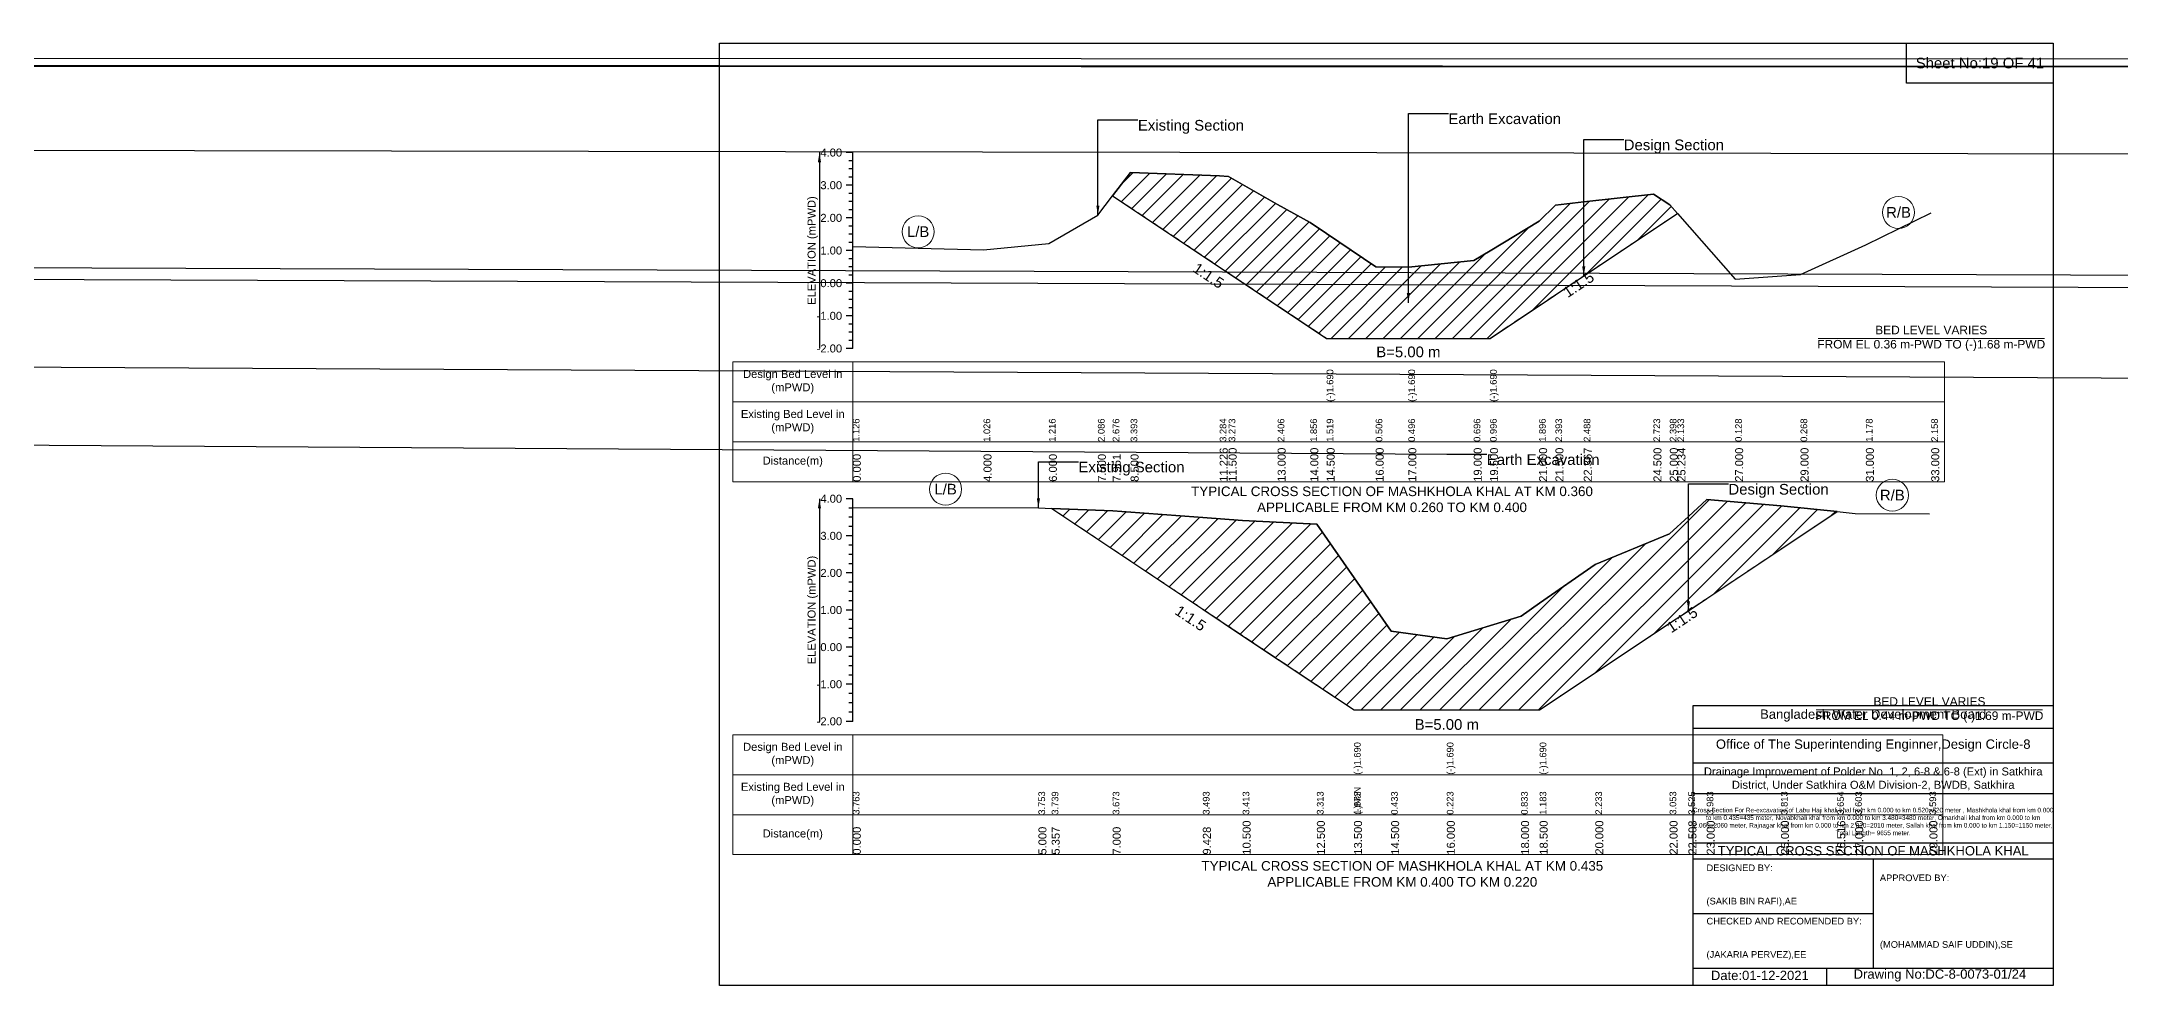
# Model space of a CAD drawing. Header units: inches. Extents: x 0 to 506000, y -4242 to 7.
# Drawn here: x 276951 to 286302, y -4242 to 7 of the extents above; entities that cross this region are included whole.
import ezdxf

# ---------------------------------------------------------------- set-up
doc = ezdxf.new("R2010")
doc.units = ezdxf.units.IN
doc.header["$LTSCALE"] = 7
doc.header["$MEASUREMENT"] = 0
doc.linetypes.add('DASHED', pattern=[0.75, 0.5, -0.25])
for name, color, linetype, lineweight in [('Cross section Data Border', 7, 'Continuous', 9), ('Cross Section Labels', 7, 'Continuous', 9), ('Design_Bed_Level for Xsection', 7, 'DASHED', 25), ('Existing_Bed_Level for Xsection', 7, 'Continuous', 25), ('Long Section Labels', 7, 'Continuous', 9)]:
    doc.layers.add(name, color=color, linetype=linetype, lineweight=lineweight)
doc.styles.get("Standard").update_dxf_attribs({"font": 'arial.ttf'})
doc.dimstyles.get("Standard").update_dxf_attribs({"dimtxt": 0.18, "dimasz": 0.18, "dimexe": 0.18, "dimexo": 0.0625, "dimgap": 0.09, "dimtad": 0, "dimtih": 1, "dimtoh": 1, "dimdec": 4, "dimzin": 0, "dimdsep": 46, "dimtxsty": 'Standard', "dimcen": 0.09, "dimadec": 0, "dimazin": 0, "dimtfac": 1, "dimtdec": 4, "dimtofl": 0, "dimtmove": 0, "dimatfit": 3, "dimfxl": 1, "dimtolj": 1, "dimtzin": 0, "dimarcsym": 0})

msp = doc.modelspace()

# ---------------------------------------------------------------- hatches: boundary and pattern name
at = {"layer": 'Existing_Bed_Level for Xsection'}
h = msp.add_hatch(dxfattribs=at)
h.set_pattern_fill('ANSI31', color=256, scale=441, style=0)
h.paths.add_polyline_path([(281768.8, -687.5), (281849.5, -741.2), (282250.2, -1008.4), (282290.5, -1035.2), (282511, -1182.2), (282658, -1280.2), (282731.5, -1329.2), (282952, -1329.2), (283099, -1329.2), (283393, -1329.2), (283466.5, -1329.2), (283687, -1182.2), (283760.5, -1133.2), (283887.9, -1048.3), (284201.5, -839.2), (284275, -790.2), (284309.4, -767.3), (284275, -728.3), (284201.5, -680.5), (283887.9, -715), (283760.5, -729), (283687, -802.1), (283466.5, -934.4), (283393, -978.5), (283099, -1007.9), (282952, -1006.4), (282731.5, -857.6), (282658, -808), (282511, -727.1), (282290.5, -599.7), (282250.2, -598.1), (281849.5, -582)])
h = msp.add_hatch(dxfattribs=at)
h.set_pattern_fill('ANSI31', color=256, scale=501, style=0)
h.paths.add_polyline_path([(281494.6, -2094.9), (281769, -2277.8), (282174.6, -2548.2), (282353.5, -2667.5), (282687.5, -2890.1), (282854.5, -3001.5), (283021.5, -3001.5), (283272, -3001.5), (283606, -3001.5), (283689.5, -3001.5), (283940, -2834.5), (284274, -2611.8), (284358.8, -2555.3), (284441, -2500.5), (284775, -2277.8), (285028.1, -2109), (284775, -2082.5), (284441, -2054.1), (284358.8, -2130.5), (284274, -2209.4), (283940, -2346.3), (283689.5, -2521.7), (283606, -2580.1), (283272, -2682), (283021.5, -2646.9), (282854.5, -2406.4), (282687.5, -2166), (282353.5, -2149.3), (282174.6, -2136), (281769, -2105.8)])

# ---------------------------------------------------------------- linework, layer by layer
for points in [[(280000, 0), (286000, 0), (286000, -4242), (280000, -4242)], [(285340, 0), (286000, 0), (286000, -180), (285340, -180)]]:
    msp.add_lwpolyline(points, close=True)
for points in [[(284380, -4242), (284380, -2982), (286000, -2982)], [(284380, -3084), (286000, -3084)], [(284380, -3240), (286000, -3240)], [(284380, -3378), (286000, -3378)], [(284380, -3600), (286000, -3600)], [(284380, -3672), (286000, -3672)], [(285190, -3672), (285190, -4164)], [(284380, -3918), (285190, -3918)], [(284380, -4164), (286000, -4164)], [(284980, -4164), (284980, -4242)]]:
    msp.add_lwpolyline(points)
at = {"layer": 'Cross section Data Border'}
for points in [[(280060, -1434.8), (285511, -1434.8), (285511, -1974.8), (280060, -1974.8)], [(280060, -3113.2), (285503, -3113.2), (285503, -3653.2), (280060, -3653.2)]]:
    msp.add_lwpolyline(points, close=True, dxfattribs=at)
for points in [[(280600, -1434.8), (280600, -1974.8)], [(280060, -1614.8), (285511, -1614.8)], [(280060, -1794.8), (285511, -1794.8)], [(280600, -3113.2), (280600, -3653.2)], [(280060, -3293.2), (285503, -3293.2)], [(280060, -3473.2), (285503, -3473.2)]]:
    msp.add_lwpolyline(points, dxfattribs=at)
at = {"layer": 'Cross Section Labels'}
for points in [[(284942, -1329.2), (285960, -1329.2)], [(284934, -3001.5), (285952, -3001.5)]]:
    msp.add_lwpolyline(points, dxfattribs=at)
for centre in [(285304, -762.1), (280894, -849.1), (281017.5, -2008.2), (285276, -2034.9)]:
    msp.add_circle(centre, 72, dxfattribs=at)
at = {"layer": 'Design_Bed_Level for Xsection'}
for points in [[(281768.8, -687.5), (282250.2, -1008.4), (282731.5, -1329.2), (283099, -1329.2), (283466.5, -1329.2), (283887.9, -1048.3), (284309.4, -767.3)], [(281494.6, -2094.9), (282174.6, -2548.2), (282854.5, -3001.5), (283272, -3001.5), (283689.5, -3001.5), (284358.8, -2555.3), (285028.1, -2109)]]:
    msp.add_lwpolyline(points, dxfattribs=at)
at = {"layer": 'Existing_Bed_Level for Xsection'}
for points in [[(280600, -492.8), (280570, -492.8)], [(280600, -529.6), (280582, -529.6)], [(280600, -1374.8), (280600, -1227.8), (280600, -1080.8), (280600, -933.8), (280600, -786.8), (280600, -639.8), (280600, -492.8)], [(280600, -639.8), (280570, -639.8)], [(280600, -566.3), (280582, -566.3)], [(280600, -603.1), (280582, -603.1)], [(280600, -915.3), (281188, -930), (281482, -902.1), (281702.5, -774.2), (281768.8, -687.5), (281849.5, -582), (282250.2, -598.1), (282290.5, -599.7), (282511, -727.1), (282658, -808), (282731.5, -857.6), (282731.5, -857.6), (282952, -1006.4), (283099, -1007.9), (283099, -1007.9), (283393, -978.5), (283466.5, -934.4), (283466.5, -934.4), (283687, -802.1), (283760.5, -729), (283887.9, -715), (284201.5, -680.5), (284275, -728.3), (284309.4, -767.3), (284569, -1062), (284863, -1041.4), (285157, -907.7), (285451, -763.6)], [(280600, -676.6), (280582, -676.6)], [(280600, -713.3), (280582, -713.3)], [(280600, -786.8), (280570, -786.8)], [(280600, -750.1), (280582, -750.1)], [(280600, -823.6), (280582, -823.6)], [(280600, -933.8), (280570, -933.8)], [(280600, -860.3), (280582, -860.3)], [(280600, -897.1), (280582, -897.1)], [(280600, -970.6), (280582, -970.6)], [(280600, -1007.3), (280582, -1007.3)], [(280600, -1080.8), (280570, -1080.8)], [(280600, -1044.1), (280582, -1044.1)], [(280600, -1117.6), (280582, -1117.6)], [(280600, -1154.3), (280582, -1154.3)], [(280600, -1191.1), (280582, -1191.1)], [(280600, -1227.8), (280570, -1227.8)], [(280600, -1264.6), (280582, -1264.6)], [(280600, -1301.3), (280582, -1301.3)], [(280600, -1374.8), (280570, -1374.8)], [(280600, -1338.1), (280582, -1338.1)], [(280600, -2051.2), (280570, -2051.2)], [(280600, -3053.2), (280600, -2886.2), (280600, -2719.2), (280600, -2552.2), (280600, -2385.2), (280600, -2218.2), (280600, -2051.2)], [(280600, -2090.8), (281435, -2092.5), (281494.6, -2094.9), (281769, -2105.8), (282174.6, -2136), (282353.5, -2149.3), (282687.5, -2166), (282854.5, -2406.4), (282854.5, -2406.4), (283021.5, -2646.9), (283272, -2682), (283272, -2682), (283606, -2580.1), (283689.5, -2521.7), (283689.5, -2521.7), (283940, -2346.3), (284274, -2209.4), (284358.8, -2130.5), (284441, -2054.1), (284775, -2082.5), (285028.1, -2109), (285109, -2117.5), (285443, -2119.2)], [(280600, -2093), (280582, -2093)], [(280600, -2134.7), (280582, -2134.7)], [(280600, -2218.2), (280570, -2218.2)], [(280600, -2176.5), (280582, -2176.5)], [(280600, -2260), (280582, -2260)], [(280600, -2301.7), (280582, -2301.7)], [(280600, -2385.2), (280570, -2385.2)], [(280600, -2343.5), (280582, -2343.5)], [(280600, -2427), (280582, -2427)], [(280600, -2468.7), (280582, -2468.7)], [(280600, -2510.5), (280582, -2510.5)], [(280600, -2552.2), (280570, -2552.2)], [(280600, -2594), (280582, -2594)], [(280600, -2635.7), (280582, -2635.7)], [(280600, -2677.5), (280582, -2677.5)], [(280600, -2719.2), (280570, -2719.2)], [(280600, -2761), (280582, -2761)], [(280600, -2802.7), (280582, -2802.7)], [(280600, -2886.2), (280570, -2886.2)], [(280600, -2844.5), (280582, -2844.5)], [(280600, -2928), (280582, -2928)], [(280600, -2969.7), (280582, -2969.7)], [(280600, -3053.2), (280570, -3053.2)], [(280600, -3011.5), (280582, -3011.5)]]:
    msp.add_lwpolyline(points, dxfattribs=at)
for points in [[(281768.8, -687.5), (281849.5, -741.2), (282250.2, -1008.4), (282290.5, -1035.2), (282511, -1182.2), (282658, -1280.2), (282731.5, -1329.2), (282731.5, -1329.2), (282952, -1329.2), (283099, -1329.2), (283099, -1329.2), (283393, -1329.2), (283466.5, -1329.2), (283466.5, -1329.2), (283687, -1182.2), (283760.5, -1133.2), (283887.9, -1048.3), (284201.5, -839.2), (284275, -790.2), (284309.4, -767.3), (284309.4, -767.3), (284309.4, -767.3), (284275, -728.3), (284201.5, -680.5), (283887.9, -715), (283760.5, -729), (283687, -802.1), (283466.5, -934.4), (283466.5, -934.4), (283393, -978.5), (283099, -1007.9), (283099, -1007.9), (282952, -1006.4), (282731.5, -857.6), (282731.5, -857.6), (282658, -808), (282511, -727.1), (282290.5, -599.7), (282250.2, -598.1), (281849.5, -582)], [(281494.6, -2094.9), (281494.6, -2094.9), (281769, -2277.8), (282174.6, -2548.2), (282353.5, -2667.5), (282687.5, -2890.1), (282854.5, -3001.5), (282854.5, -3001.5), (283021.5, -3001.5), (283272, -3001.5), (283272, -3001.5), (283606, -3001.5), (283689.5, -3001.5), (283689.5, -3001.5), (283940, -2834.5), (284274, -2611.8), (284358.8, -2555.3), (284441, -2500.5), (284775, -2277.8), (285028.1, -2109), (284775, -2082.5), (284441, -2054.1), (284358.8, -2130.5), (284274, -2209.4), (283940, -2346.3), (283689.5, -2521.7), (283689.5, -2521.7), (283606, -2580.1), (283272, -2682), (283272, -2682), (283021.5, -2646.9), (282854.5, -2406.4), (282854.5, -2406.4), (282687.5, -2166), (282353.5, -2149.3), (282174.6, -2136), (281769, -2105.8), (281494.6, -2094.9)]]:
    msp.add_lwpolyline(points, close=True, dxfattribs=at)

# ---------------------------------------------------------------- texts
at = {"attachment_point": 5}
for s, insert, char_height in [('Sheet No:19 OF 41', (285670, -90), 48), ('Bangladesh Water Development Board', (285190, -3027), 42), ('Office of The Superintending Enginner,Design Circle-8', (285190, -3162), 42)]:
    msp.add_mtext(s, dxfattribs=dict(at, insert=insert, char_height=char_height))
for s, insert, char_height, width, attachment_point in [('Drainage Improvement of Polder No. 1, 2, 6-8 & 6-8 (Ext) in Satkhira District, Under Satkhira O&M Division-2, BWDB, Satkhira', (285190, -3312), 36, 1680, 5), ('Cross Section For Re-excavation of Labu Haji khali khal from km 0.000 to km 0.520=520 meter , Mashkhola khal from km 0.000 to km 0.435=435 meter, Novabkhali khal from km 0.000 to km 3.480=3480 meter, Omarkhali khal from km 0.000 to km 2.060=2060 meter, Rajnagar khal from km 0.000 to km 2.010=2010 meter, Sallah khal from km 0.000 to km 1.150=1150 meter, Total Length= 9655 meter. ', (285190, -3507), 20.5611, 1620, 5), ('TYPICAL CROSS SECTION OF MASHKHOLA KHAL', (285190, -3636), 42, 1680, 5), ('DESIGNED BY:^J^J^J(SAKIB BIN RAFI),AE', (284440, -3792), 30, 840, 4), ('APPROVED BY:^J^J^J^J^J^J(MOHAMMAD SAIF UDDIN),SE', (285220, -3912), 30, 840, 4), ('CHECKED AND RECOMENDED BY:^J^J^J(JAKARIA PERVEZ),EE', (284440, -4032), 30, 840, 4), ('Date:01-12-2021', (284680, -4197), 42, 840, 5), ('Drawing No:DC-8-0073-01/24', (285490, -4197), 42, 1320, 5)]:
    msp.add_mtext(s, dxfattribs=dict(insert=insert, char_height=char_height, width=width, attachment_point=attachment_point))
at = {"layer": 'Cross section Data Border', "char_height": 36, "width": 480, "attachment_point": 5}
for s, insert in [('Design Bed Level in (mPWD)', (280330, -1524.8)), ('Existing Bed Level in (mPWD)', (280330, -1704.8)), ('Distance(m)', (280330, -1884.8)), ('Design Bed Level in (mPWD)', (280330, -3203.2)), ('Existing Bed Level in (mPWD)', (280330, -3383.2)), ('Distance(m)', (280330, -3563.2))]:
    msp.add_mtext(s, dxfattribs=dict(at, insert=insert))
at = {"layer": 'Cross Section Labels'}
for s, insert, char_height, attachment_point in [('Existing Section', (281882.5, -345.8), 48, 1), ('Earth Excavation', (283279, -316.4), 48, 1), ('Design Section', (284067.9, -434), 48, 1), ('R/B', (285304, -762.1), 48, 5), ('L/B', (280894, -849.1), 48, 5), ('BED LEVEL VARIES ^JFROM EL 0.36 m-PWD TO (-)1.68 m-PWD', (285451, -1329.2), 38.4, 5), ('B=5.00 m', (283099, -1366), 48, 2), ('Earth Excavation', (283452, -1850.8), 48, 1), ('Existing Section', (281615, -1884.2), 48, 1), ('L/B', (281017.5, -2008.2), 48, 5), ('TYPICAL CROSS SECTION OF MASHKHOLA KHAL AT KM 0.360^JAPPLICABLE FROM KM 0.260 TO KM 0.400', (283025.5, -2053.9), 43.2, 5), ('Design Section', (284538.8, -1984.4), 48, 1), ('R/B', (285276, -2034.9), 48, 5), ('BED LEVEL VARIES ^JFROM EL 0.44 m-PWD TO (-)1.69 m-PWD', (285443, -3001.5), 38.4, 5), ('B=5.00 m', (283272, -3043.2), 48, 2), ('TYPICAL CROSS SECTION OF MASHKHOLA KHAL AT KM 0.435^JAPPLICABLE FROM KM 0.400 TO KM 0.220', (283071.9, -3740.1), 43.2, 5)]:
    msp.add_mtext(s, dxfattribs=dict(at, insert=insert, char_height=char_height, attachment_point=attachment_point))
at = {"layer": 'Cross Section Labels', "char_height": 48, "attachment_point": 2}
for insert, rotation in [((282213.4, -1026.7), 326.30993), ((283851.2, -1066.7), 33.69007), ((282132.8, -2569), 326.30993), ((284317.1, -2576.1), 33.69007)]:
    msp.add_mtext('1:1.5', dxfattribs=dict(at, insert=insert, rotation=rotation))
at = {"layer": 'Existing_Bed_Level for Xsection', "char_height": 36, "attachment_point": 6}
for s, insert in [('4.00', (280552, -492.8)), ('3.00', (280552, -639.8)), ('2.00', (280552, -786.8)), ('1.00', (280552, -933.8)), ('0.00', (280552, -1080.8)), ('-1.00', (280552, -1227.8)), ('-2.00', (280552, -1374.8)), ('4.00', (280552, -2051.2)), ('3.00', (280552, -2218.2)), ('2.00', (280552, -2385.2)), ('1.00', (280552, -2552.2)), ('0.00', (280552, -2719.2)), ('-1.00', (280552, -2886.2)), ('-2.00', (280552, -3053.2))]:
    msp.add_mtext(s, dxfattribs=dict(at, insert=insert))
at = {"layer": 'Existing_Bed_Level for Xsection', "char_height": 36, "attachment_point": 5, "rotation": 90}
for insert in [(280420, -933.8), (280420, -2552.2)]:
    msp.add_mtext('ELEVATION (mPWD)', dxfattribs=dict(at, insert=insert))
at = {"layer": 'Long Section Labels', "attachment_point": 1, "rotation": 90}
for s, insert, char_height in [('(-)1.690', (282731.5, -1614.8), 30), ('(-)1.690', (283099, -1614.8), 30), ('(-)1.690', (283466.5, -1614.8), 30), ('1.126', (280600, -1794.8), 30), ('1.026', (281188, -1794.8), 30), ('1.216', (281482, -1794.8), 30), ('2.086', (281702.5, -1794.8), 30), ('2.676', (281768.8, -1794.8), 30), ('3.393', (281849.5, -1794.8), 30), ('3.284', (282250.2, -1794.8), 30), ('3.273', (282290.5, -1794.8), 30), ('2.406', (282511, -1794.8), 30), ('1.856', (282658, -1794.8), 30), ('1.519', (282731.5, -1794.8), 30), ('1.519', (282731.5, -1794.8), 30), ('1.519', (282731.5, -1794.8), 30), ('0.506', (282952, -1794.8), 30), ('0.496', (283099, -1794.8), 30), ('0.496', (283099, -1794.8), 30), ('0.496', (283099, -1794.8), 30), ('0.696', (283393, -1794.8), 30), ('0.996', (283466.5, -1794.8), 30), ('0.996', (283466.5, -1794.8), 30), ('0.996', (283466.5, -1794.8), 30), ('1.896', (283687, -1794.8), 30), ('2.393', (283760.5, -1794.8), 30), ('2.488', (283887.9, -1794.8), 30), ('2.723', (284201.5, -1794.8), 30), ('2.398', (284275, -1794.8), 30), ('2.133', (284309.4, -1794.8), 30), ('0.128', (284569, -1794.8), 30), ('0.268', (284863, -1794.8), 30), ('1.178', (285157, -1794.8), 30), ('2.158', (285451, -1794.8), 30), ('0.000', (280600, -1974.8), 36), ('4.000', (281188, -1974.8), 36), ('6.000', (281482, -1974.8), 36), ('7.500', (281702.5, -1974.8), 36), ('7.951', (281768.8, -1974.8), 36), ('8.500', (281849.5, -1974.8), 36), ('11.226', (282250.2, -1974.8), 36), ('11.500', (282290.5, -1974.8), 36), ('13.000', (282511, -1974.8), 36), ('14.000', (282658, -1974.8), 36), ('14.500', (282731.5, -1974.8), 36), ('14.500', (282731.5, -1974.8), 36), ('14.500', (282731.5, -1974.8), 36), ('16.000', (282952, -1974.8), 36), ('17.000', (283099, -1974.8), 36), ('17.000', (283099, -1974.8), 36), ('17.000', (283099, -1974.8), 36), ('19.000', (283393, -1974.8), 36), ('19.500', (283466.5, -1974.8), 36), ('19.500', (283466.5, -1974.8), 36), ('19.500', (283466.5, -1974.8), 36), ('21.000', (283687, -1974.8), 36), ('21.500', (283760.5, -1974.8), 36), ('22.367', (283887.9, -1974.8), 36), ('24.500', (284201.5, -1974.8), 36), ('25.000', (284275, -1974.8), 36), ('25.234', (284309.4, -1974.8), 36), ('27.000', (284569, -1974.8), 36), ('29.000', (284863, -1974.8), 36), ('31.000', (285157, -1974.8), 36), ('33.000', (285451, -1974.8), 36), ('(-)1.690', (282854.5, -3293.2), 30), ('(-)1.690', (283272, -3293.2), 30), ('(-)1.690', (283689.5, -3293.2), 30), ('(-)NaN', (282854.5, -3473.2), 30), ('(-)NaN', (282854.5, -3473.2), 30), ('3.763', (280600, -3473.2), 30), ('3.753', (281435, -3473.2), 30), ('3.739', (281494.6, -3473.2), 30), ('3.673', (281769, -3473.2), 30), ('3.493', (282174.6, -3473.2), 30), ('3.413', (282353.5, -3473.2), 30), ('3.313', (282687.5, -3473.2), 30), ('1.873', (282854.5, -3473.2), 30), ('1.873', (282854.5, -3473.2), 30), ('0.433', (283021.5, -3473.2), 30), ('0.223', (283272, -3473.2), 30), ('0.223', (283272, -3473.2), 30), ('0.833', (283606, -3473.2), 30), ('1.183', (283689.5, -3473.2), 30), ('1.183', (283689.5, -3473.2), 30), ('1.183', (283689.5, -3473.2), 30), ('2.233', (283940, -3473.2), 30), ('3.053', (284274, -3473.2), 30), ('3.525', (284358.8, -3473.2), 30), ('3.983', (284441, -3473.2), 30), ('3.813', (284775, -3473.2), 30), ('3.654', (285028.1, -3473.2), 30), ('3.603', (285109, -3473.2), 30), ('3.593', (285443, -3473.2), 30), ('0.000', (280600, -3653.2), 36), ('5.000', (281435, -3653.2), 36), ('5.357', (281494.6, -3653.2), 36), ('7.000', (281769, -3653.2), 36), ('9.428', (282174.6, -3653.2), 36), ('10.500', (282353.5, -3653.2), 36), ('12.500', (282687.5, -3653.2), 36), ('13.500', (282854.5, -3653.2), 36), ('13.500', (282854.5, -3653.2), 36), ('13.500', (282854.5, -3653.2), 36), ('14.500', (283021.5, -3653.2), 36), ('16.000', (283272, -3653.2), 36), ('16.000', (283272, -3653.2), 36), ('16.000', (283272, -3653.2), 36), ('18.000', (283606, -3653.2), 36), ('18.500', (283689.5, -3653.2), 36), ('18.500', (283689.5, -3653.2), 36), ('18.500', (283689.5, -3653.2), 36), ('20.000', (283940, -3653.2), 36), ('22.000', (284274, -3653.2), 36), ('22.508', (284358.8, -3653.2), 36), ('23.000', (284441, -3653.2), 36), ('25.000', (284775, -3653.2), 36), ('26.516', (285028.1, -3653.2), 36), ('27.000', (285109, -3653.2), 36), ('29.000', (285443, -3653.2), 36)]:
    msp.add_mtext(s, dxfattribs=dict(at, insert=insert, char_height=char_height))

# ---------------------------------------------------------------- leaders
at = {"layer": 'Cross Section Labels', "annotation_type": 0, "has_hookline": 1, "hookline_direction": 0}
for points, text_width in [([(0, 0), (403262, -145.5), (403441.9, -145.5)], 497), ([(0, 0), (413300, -154.4), (413479.9, -154.4)], 497), ([(0, 0), (452717.5, -111.2), (452897.4, -111.2)], 497), ([(0, 0), (292196, -508.2), (292286.3, -113.5), (292329.5, -113.5)], 497), ([(0, 0), (323900, -1705.5), (324079.9, -1705.5)], 497), ([(0, 0), (412980, -1586.3), (413159.9, -1586.3)], 497), ([(0, 0), (443222, -1616.7), (443401.9, -1616.7)], 497), ([(0, 0), (283272, -1850.8), (283451.9, -1850.8)], 497), ([(281702.5, -774.2), (281702.5, -345.8), (281882.4, -345.8)], 467.2), ([(283099, -1168.6), (283099, -316.4), (283278.9, -316.4)], 497), ([(283887.9, -1048.3), (283887.9, -434), (284067.8, -434)], 441.2), ([(281435, -2092.5), (281435, -1884.2), (281614.9, -1884.2)], 467.2), ([(284358.8, -2555.3), (284358.8, -1984.4), (284538.7, -1984.4)], 441.2)]:
    msp.add_leader(points, dimstyle='Standard', override={"dimasz": 43.2}, dxfattribs=dict(at, text_width=text_width))
at = {"layer": 'Existing_Bed_Level for Xsection'}
for points in [[(280450, -492.8), (280450, -1374.8)], [(280450, -2051.2), (280450, -3053.2)]]:
    msp.add_leader(points, dimstyle='Standard', override={"dimasz": 43.2}, dxfattribs=at)

doc.saveas('drawing.dxf')
